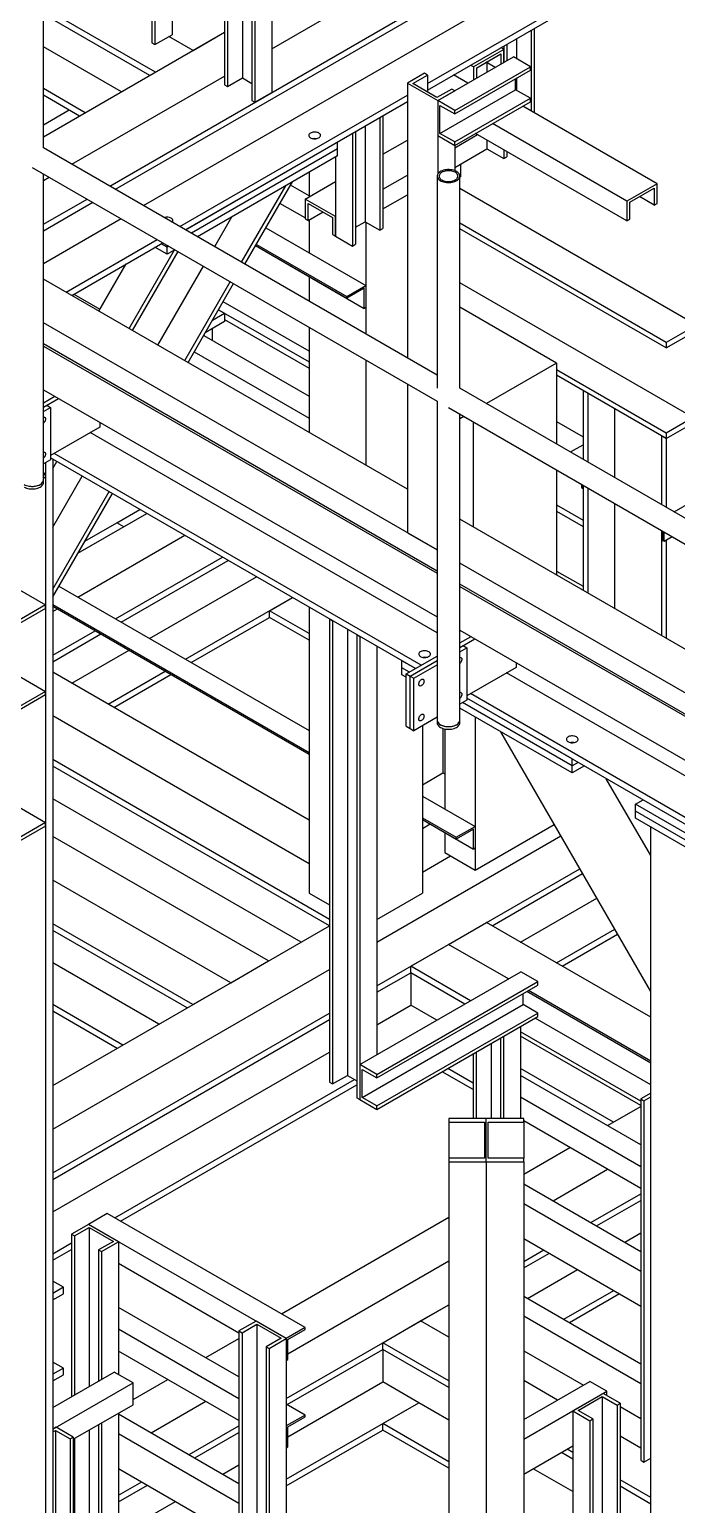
# Model space of a CAD drawing. Header units: millimetres. Extents: x 0 to 16187, y -20471 to 6290.
# Drawn here: x 498.6 to 589.3, y 5363.7 to 5570.4 of the extents above; entities that cross this region are included whole.
import ezdxf

# ---------------------------------------------------------------- set-up
doc = ezdxf.new("R2010")
doc.units = ezdxf.units.MM

msp = doc.modelspace()

# ---------------------------------------------------------------- linework, layer by layer
at = {"color": 7, "linetype": 'Continuous', "lineweight": 25}
for p, q in [((509.87221, 5548.46816), (697.58586, 5656.83294)), ((515.78871, 5642.33328), (515.78871, 5568.53841)), ((516.21297, 5642.08836), (516.21297, 5568.29348)), ((518.59946, 5635.81143), (518.59946, 5569.67117)), ((525.97104, 5631.5559), (525.97104, 5562.66027)), ((526.39531, 5631.31098), (526.39531, 5562.41535)), ((528.4636, 5630.11698), (528.4636, 5563.60934)), ((529.78942, 5629.3516), (529.78942, 5560.45597)), ((530.21369, 5629.10667), (530.21369, 5560.21104)), ((532.60017, 5627.72899), (532.60017, 5561.58873)), ((510.66783, 5548.00885), (637.44643, 5621.19658)), ((514.62026, 5545.72717), (637.44643, 5616.63321)), ((554.39674, 5562.84212), (642.51108, 5613.70945)), ((554.39674, 5561.92351), (637.44643, 5609.86708)), ((532.60017, 5567.71179), (560.70767, 5583.9379)), ((500.59156, 5553.82576), (500.59156, 5583.53233)), ((516.266, 5564.40534), (500.59156, 5573.454)), ((515.47038, 5563.94604), (500.59156, 5572.53539)), ((500.59156, 5555.35668), (525.97104, 5570.00794)), ((516.21297, 5568.29348), (518.59946, 5569.67117)), ((521.56931, 5567.46687), (518.17519, 5569.42625)), ((521.56931, 5567.46687), (525.97104, 5570.00794)), ((568.92778, 5570.3121), (568.92778, 5558.98305)), ((569.35205, 5570.55703), (569.35205, 5558.73812)), ((511.51796, 5561.66435), (500.59156, 5567.97202)), ((515.78871, 5568.53841), (516.21297, 5568.29348)), ((516.266, 5564.40534), (521.56931, 5567.46687)), ((565.10941, 5567.61761), (560.86676, 5565.16838)), ((565.10941, 5567.61761), (564.68484, 5567.8627)), ((565.10941, 5568.1078), (565.10941, 5565.79327)), ((565.10941, 5565.79327), (565.10941, 5567.61761)), ((565.53367, 5568.35272), (565.53367, 5566.03819)), ((566.85949, 5569.11811), (566.85949, 5566.31373)), ((555.82863, 5560.43559), (566.43523, 5566.55865)), ((558.21511, 5559.0579), (568.82172, 5565.18096)), ((560.86676, 5565.16838), (560.4422, 5565.41348)), ((560.86676, 5565.16838), (560.86676, 5563.34405)), ((561.29103, 5565.04586), (564.68514, 5567.00524)), ((563.87836, 5565.0826), (562.61652, 5565.81105)), ((562.72292, 5565.74963), (562.72292, 5564.41558)), ((564.68514, 5567.00524), (564.68514, 5565.54835)), ((568.82172, 5565.18096), (566.43523, 5566.55865)), ((568.82172, 5564.69104), (568.82172, 5565.18096)), ((504.56891, 5551.52969), (525.97104, 5563.88488)), ((526.39531, 5562.41535), (528.4636, 5563.60934)), ((528.4636, 5563.60934), (529.78942, 5562.84396)), ((553.97247, 5564.2625), (551.58599, 5562.88482)), ((552.32845, 5562.82359), (554.39674, 5564.01758)), ((554.39674, 5564.01758), (553.97247, 5564.2625)), ((554.39674, 5564.01758), (554.39674, 5561.62959)), ((560.05999, 5562.8783), (558.05533, 5564.03557)), ((558.21511, 5558.56798), (568.82172, 5564.69104)), ((561.29103, 5563.58897), (561.29103, 5565.04586)), ((566.75343, 5561.96564), (566.75343, 5563.49704)), ((566.85949, 5563.55827), (566.85949, 5561.90441)), ((506.4533, 5558.74059), (500.59156, 5562.1245)), ((505.65768, 5558.28128), (500.59156, 5561.20589)), ((519.68491, 5542.80341), (551.58599, 5561.21951)), ((525.97104, 5562.66027), (526.39531, 5562.41535)), ((530.21369, 5560.21104), (532.60017, 5561.58873)), ((551.58599, 5562.88482), (555.82863, 5560.43559)), ((551.58599, 5562.88482), (551.58599, 5524.38731)), ((555.72256, 5560.86421), (552.32845, 5562.82359)), ((557.79085, 5562.0582), (555.72256, 5560.86421)), ((555.82863, 5560.43559), (558.21511, 5561.81328)), ((556.14683, 5555.84258), (566.75343, 5561.96564)), ((558.21511, 5561.81328), (557.79085, 5562.0582)), ((568.82172, 5560.77164), (566.75343, 5561.96564)), ((500.59156, 5557.06676), (504.17655, 5559.13632)), ((520.48053, 5542.3441), (551.58599, 5560.3009)), ((529.78942, 5560.45597), (530.21369, 5560.21104)), ((558.21511, 5559.0579), (555.82863, 5560.43559)), ((555.82863, 5560.43559), (555.82863, 5555.53635)), ((555.82863, 5560.43559), (555.82863, 5550.11611)), ((556.14683, 5559.76198), (558.21511, 5558.56798)), ((556.14683, 5555.84258), (556.14683, 5559.76198)), ((558.21511, 5554.64858), (568.82172, 5560.77164)), ((558.21511, 5554.15866), (568.82172, 5560.28172)), ((558.21511, 5558.56798), (558.21511, 5559.0579)), ((586.58777, 5548.78815), (567.74994, 5559.663)), ((568.82172, 5560.28172), (568.82172, 5560.77164)), ((545.64629, 5556.87198), (545.64629, 5543.45965)), ((547.71458, 5558.06598), (547.71458, 5542.26565)), ((548.13884, 5558.3109), (548.13884, 5542.51057)), ((582.34513, 5546.33893), (563.5073, 5557.21377)), ((543.8962, 5555.86168), (543.8962, 5540.06135)), ((544.32047, 5556.1066), (544.32047, 5540.30627)), ((548.13884, 5552.92022), (551.58599, 5554.91022)), ((555.82863, 5555.53635), (558.21511, 5554.15866)), ((558.21511, 5554.64858), (556.14683, 5555.84258)), ((558.21511, 5553.83868), (561.39757, 5555.67587)), ((582.34513, 5543.5831), (561.12043, 5555.83586)), ((562.72292, 5554.91076), (562.72292, 5553.68516)), ((555.76287, 5521.97604), (500.59156, 5553.82576)), ((541.77488, 5554.63707), (520.48053, 5542.3441)), ((541.77488, 5553.65722), (521.3292, 5541.85418)), ((541.77488, 5553.65722), (541.77488, 5554.63707)), ((541.77488, 5552.67737), (541.77488, 5553.65722)), ((558.21511, 5554.15866), (558.21511, 5554.64858)), ((558.21511, 5554.15866), (558.21511, 5550.61871)), ((558.21511, 5551.08286), (562.72292, 5553.68516)), ((562.72292, 5553.68516), (565.10941, 5552.30747)), ((565.10941, 5553.53308), (565.10941, 5552.30747)), ((565.53367, 5553.28815), (565.53367, 5552.55239)), ((499.00919, 5551.08472), (555.76287, 5518.32151)), ((541.77488, 5552.67737), (522.17787, 5541.36425)), ((541.50972, 5552.52429), (541.50972, 5541.43903)), ((559.01061, 5551.54209), (559.01061, 5549.75016)), ((565.10941, 5552.30747), (565.53367, 5552.55239)), ((500.59156, 5507.28784), (500.59156, 5550.17123)), ((500.59156, 5549.23362), (501.40365, 5549.70242)), ((528.82155, 5537.52893), (535.46416, 5549.03427)), ((537.26708, 5546.64408), (541.50972, 5549.09331)), ((537.79741, 5550.38122), (537.79741, 5546.95024)), ((548.13884, 5548.02177), (551.58599, 5550.01177)), ((555.76287, 5549.8555), (555.76287, 5520.14893)), ((558.92787, 5520.14893), (558.92787, 5549.8555)), ((559.01061, 5549.75016), (558.92787, 5549.70239)), ((586.58777, 5548.78815), (582.34513, 5546.33893)), ((586.58777, 5546.03233), (586.58777, 5548.78815)), ((500.59156, 5543.11056), (506.70695, 5546.64089)), ((528.35277, 5537.79956), (534.52666, 5548.49306)), ((537.79741, 5547.07736), (535.20004, 5548.57679)), ((537.26708, 5546.64408), (537.26708, 5543.88826)), ((541.50972, 5544.19486), (537.26708, 5546.64408)), ((548.13884, 5545.26595), (551.58599, 5547.25594)), ((592.10321, 5528.98578), (558.92787, 5548.1375)), ((582.7694, 5546.21641), (586.16351, 5548.17579)), ((586.16351, 5545.7874), (584.09489, 5546.98159)), ((586.16351, 5548.17579), (586.16351, 5545.7874)), ((500.59156, 5542.19195), (507.50257, 5546.18159)), ((537.26708, 5543.98748), (533.72947, 5546.0297)), ((537.69134, 5546.03172), (541.08545, 5544.07234)), ((537.69134, 5543.64334), (537.69134, 5546.03172)), ((537.69134, 5543.64334), (539.75996, 5544.83753)), ((582.34513, 5546.33893), (582.34513, 5543.5831)), ((582.7694, 5543.82802), (582.7694, 5546.21641)), ((586.16351, 5545.7874), (586.58777, 5546.03233)), ((500.59156, 5537.62858), (511.455, 5543.8999)), ((524.58742, 5539.97325), (526.99659, 5544.14604)), ((531.74347, 5542.58984), (545.75236, 5534.50268)), ((537.26708, 5543.88826), (537.69134, 5543.64334)), ((537.79741, 5543.68133), (537.77728, 5543.69295)), ((537.79741, 5543.70457), (537.79741, 5539.09497)), ((541.08545, 5544.07234), (541.08545, 5541.68396)), ((541.50972, 5541.43903), (541.50972, 5544.19486)), ((544.32047, 5542.69426), (545.64629, 5543.45965)), ((545.64629, 5543.45965), (547.71458, 5542.26565)), ((545.75236, 5543.39841), (545.75236, 5527.75499)), ((547.71458, 5542.26565), (548.13884, 5542.51057)), ((587.86057, 5526.53656), (558.92787, 5543.23905)), ((587.86057, 5525.77105), (558.92787, 5542.47354)), ((582.34513, 5543.5831), (582.7694, 5543.82802)), ((503.75181, 5533.60542), (516.51965, 5540.97614)), ((504.54743, 5533.14612), (517.31528, 5540.51684)), ((517.91003, 5539.88033), (517.06136, 5540.37026)), ((541.08545, 5541.68396), (541.50972, 5541.43903)), ((541.50972, 5541.43903), (543.8962, 5540.06135)), ((512.60498, 5528.4946), (518.96416, 5539.50902)), ((513.07377, 5528.22397), (519.45717, 5539.28035)), ((517.91003, 5538.90048), (516.2127, 5539.88033)), ((517.91003, 5539.88033), (517.91003, 5540.1735)), ((518.16394, 5540.02691), (517.91003, 5539.88033)), ((517.91003, 5538.90048), (517.91003, 5539.88033)), ((519.01261, 5539.53699), (517.91003, 5538.90048)), ((530.31148, 5540.10956), (545.54022, 5531.31819)), ((530.31168, 5540.1099), (543.10071, 5532.72695)), ((530.41775, 5540.29363), (543.10071, 5532.97191)), ((543.8962, 5540.06135), (544.32047, 5540.30627)), ((508.36234, 5530.94382), (512.17663, 5537.55036)), ((516.62152, 5526.1759), (523.00492, 5537.23227)), ((551.58599, 5505.99134), (500.59156, 5535.42979)), ((520.38686, 5524.00221), (526.77027, 5535.05859)), ((520.85565, 5523.73158), (527.23905, 5534.78796)), ((537.79741, 5535.78802), (537.79741, 5532.34728)), ((543.10071, 5532.97191), (545.75236, 5534.50268)), ((545.54022, 5534.13526), (543.10071, 5532.72695)), ((545.54022, 5531.31819), (545.54022, 5534.13526)), ((545.75236, 5534.50268), (545.75236, 5531.44065)), ((591.62591, 5516.00283), (558.92787, 5534.879)), ((504.83255, 5533.31072), (508.50489, 5531.19072)), ((537.79741, 5525.31135), (525.77482, 5532.25184)), ((543.10071, 5532.72695), (543.10071, 5532.97191)), ((524.27146, 5529.64794), (525.97104, 5530.62909)), ((525.12118, 5531.1197), (525.97104, 5530.62909)), ((525.12448, 5531.12541), (537.79741, 5523.80948)), ((525.97104, 5530.62909), (525.97104, 5529.46551)), ((545.75236, 5531.44065), (545.54022, 5531.31819)), ((572.48099, 5523.65892), (558.92787, 5531.48297)), ((555.76287, 5497.45701), (500.59156, 5529.30673)), ((525.97104, 5529.46551), (523.26383, 5527.90267)), ((524.22096, 5528.45521), (524.22096, 5526.84491)), ((525.97104, 5529.7487), (537.79741, 5522.92149)), ((537.79741, 5528.69276), (537.79741, 5513.95132)), ((592.10321, 5528.98578), (587.86057, 5526.53656)), ((587.86057, 5525.77105), (591.62591, 5527.94474)), ((555.76287, 5494.49485), (500.59156, 5526.34457)), ((500.59156, 5526.03841), (555.76287, 5494.18869)), ((523.04506, 5527.52374), (537.79741, 5519.00739)), ((587.86057, 5526.53656), (587.86057, 5525.77105)), ((521.71934, 5525.22753), (537.79741, 5515.94586)), ((545.75236, 5524.10046), (545.75236, 5509.35902)), ((572.48099, 5523.65892), (562.66436, 5517.9919)), ((572.48099, 5523.65892), (572.48099, 5512.32488)), ((587.86057, 5513.82914), (572.48099, 5522.70758)), ((587.86057, 5513.06364), (572.48099, 5521.94207)), ((500.59156, 5519.91436), (555.76287, 5488.06464)), ((551.58599, 5520.73278), (551.58599, 5499.86828)), ((597.084, 5498.12186), (558.92787, 5520.14893)), ((576.1933, 5519.799), (576.85622, 5519.41631)), ((576.1933, 5519.799), (576.1933, 5510.1818)), ((500.59156, 5518.0996), (502.16336, 5519.00698)), ((500.59156, 5517.48729), (502.69369, 5518.70082)), ((500.59156, 5517.48729), (501.04368, 5517.74829)), ((501.04368, 5517.74829), (501.57401, 5517.44214)), ((555.76287, 5518.32151), (555.76287, 5473.611)), ((576.85622, 5519.41631), (576.85622, 5509.79911)), ((500.59156, 5516.87498), (501.57401, 5517.44214)), ((501.57401, 5517.44214), (501.57401, 5510.09327)), ((557.3455, 5517.40788), (595.50163, 5495.38082)), ((558.92787, 5473.611), (558.92787, 5516.4944)), ((559.49932, 5516.16451), (558.92787, 5515.83452)), ((580.62156, 5517.24262), (580.62156, 5507.62543)), ((591.62591, 5516.00283), (587.86057, 5513.82914)), ((587.86057, 5513.06364), (592.10321, 5515.51286)), ((508.4683, 5514.68556), (501.57401, 5510.70558)), ((555.76287, 5485.85197), (507.14226, 5513.92006)), ((508.4683, 5515.36721), (508.4683, 5514.68556)), ((560.81373, 5515.40571), (560.81373, 5500.66428)), ((572.48099, 5515.44538), (576.1933, 5513.30231)), ((587.19765, 5513.44633), (587.86057, 5513.06364)), ((587.19765, 5513.44633), (587.19765, 5503.82913)), ((587.86057, 5513.82914), (587.86057, 5513.06364)), ((574.44126, 5511.19324), (576.1933, 5512.20468)), ((587.86057, 5513.06364), (587.86057, 5503.44644)), ((501.57401, 5510.09327), (500.59156, 5509.52612)), ((500.88643, 5509.69634), (500.88643, 5316.32376)), ((552.72296, 5480.84074), (501.57401, 5510.36841)), ((501.89406, 5510.18365), (501.89406, 5316.90545)), ((501.89406, 5509.94273), (501.99838, 5510.12342)), ((501.89406, 5508.86014), (502.46717, 5509.8528)), ((553.51859, 5481.30005), (502.0776, 5510.9963)), ((588.9708, 5502.80551), (602.33858, 5510.52257)), ((500.59156, 5508.29942), (500.88643, 5508.1292)), ((500.88643, 5508.1292), (500.59156, 5507.95897)), ((500.88643, 5507.63927), (500.59156, 5507.46905)), ((500.59156, 5506.92039), (500.59156, 5507.28784)), ((500.88643, 5507.63927), (500.88643, 5508.1292)), ((501.89406, 5500.66719), (506.01492, 5507.80472)), ((572.48099, 5508.67035), (572.48099, 5493.92891)), ((501.89406, 5491.97173), (509.78026, 5505.63104)), ((501.89406, 5490.88914), (510.24905, 5505.36041)), ((575.98117, 5506.64974), (575.98117, 5506.20358)), ((575.98117, 5506.20358), (576.1933, 5506.08112)), ((576.1933, 5506.08112), (576.1933, 5506.52728)), ((576.1933, 5506.52728), (576.1933, 5491.78584)), ((576.85622, 5506.14458), (576.85622, 5491.40315)), ((510.88315, 5501.28396), (514.0968, 5503.13916)), ((572.48099, 5503.78707), (576.1933, 5501.644)), ((580.62156, 5503.9709), (580.62156, 5489.22946)), ((505.42257, 5497.00071), (515.07631, 5502.57369)), ((506.40193, 5498.697), (510.88315, 5501.28396)), ((511.86267, 5500.7185), (510.88315, 5501.28396)), ((606.66077, 5474.19735), (558.92787, 5501.75296)), ((572.48099, 5502.89908), (576.1933, 5500.75601)), ((505.3951, 5490.86179), (520.37961, 5499.51216)), ((551.58599, 5499.86828), (555.76287, 5497.45701)), ((587.19765, 5500.1746), (587.19765, 5485.43316)), ((587.33024, 5500.09806), (587.33024, 5498.79641)), ((587.54237, 5498.67394), (587.54237, 5499.9756)), ((587.54237, 5498.67394), (588.66976, 5499.32477)), ((587.33024, 5498.79641), (587.54237, 5498.67394)), ((587.86057, 5498.85764), (587.86057, 5485.05047)), ((510.6984, 5487.80026), (525.68291, 5496.45063)), ((511.49402, 5487.34095), (526.47854, 5495.99133)), ((601.35747, 5471.13582), (558.92787, 5495.6299)), ((493.22316, 5494.18094), (500.88643, 5489.75703)), ((515.44645, 5485.05927), (530.43096, 5493.70964)), ((572.48099, 5494.50551), (576.1933, 5492.36243)), ((502.7574, 5492.3845), (537.79741, 5472.15633)), ((520.5111, 5482.13551), (535.49561, 5490.78588)), ((532.28197, 5488.93068), (535.49561, 5490.78588)), ((596.55798, 5470.94433), (558.92787, 5492.66773)), ((558.92787, 5492.36158), (596.29281, 5470.79126)), ((500.88643, 5489.75703), (486.99178, 5481.73582)), ((500.88643, 5489.2671), (486.99178, 5481.24589)), ((500.88643, 5489.2671), (500.88643, 5489.75703)), ((501.89406, 5489.82136), (537.79741, 5469.0948)), ((501.89406, 5489.5764), (537.79741, 5468.84984)), ((501.89406, 5489.57594), (537.79741, 5468.84938)), ((501.89406, 5488.84068), (502.53089, 5489.20831)), ((537.79741, 5485.74669), (532.28197, 5488.93068)), ((532.28197, 5488.01208), (532.28197, 5488.93068)), ((537.79741, 5489.45708), (537.79741, 5449.37755)), ((521.30673, 5481.6762), (532.28197, 5488.01208)), ((537.79741, 5484.82808), (532.28197, 5488.01208)), ((540.6877, 5487.78855), (541.11197, 5487.54363)), ((540.6877, 5487.78855), (540.6877, 5422.87356)), ((541.11197, 5487.54363), (541.11197, 5422.62863)), ((501.89406, 5482.71762), (507.83419, 5486.14678)), ((501.89406, 5481.79901), (508.62981, 5485.68748)), ((543.18026, 5486.34963), (543.18026, 5423.82263)), ((544.50608, 5485.58425), (544.93035, 5485.33933)), ((544.50608, 5485.58425), (544.50608, 5420.66925)), ((544.93035, 5485.33933), (544.93035, 5420.42433)), ((558.92787, 5486.23752), (596.29281, 5464.6672)), ((558.92787, 5484.42276), (560.49967, 5485.33014)), ((558.92787, 5483.81046), (561.03, 5485.02399)), ((504.57382, 5478.78263), (512.58224, 5483.40579)), ((547.31683, 5483.96164), (547.31683, 5426.70127)), ((551.42503, 5480.09147), (555.76287, 5482.59565)), ((558.92787, 5483.81046), (559.37998, 5484.07145)), ((558.92787, 5483.19815), (559.91031, 5483.7653)), ((559.37998, 5484.07145), (559.91031, 5483.7653)), ((559.91031, 5483.7653), (559.91031, 5476.41643)), ((493.22316, 5482.05531), (500.88643, 5477.6314)), ((509.63847, 5475.85887), (517.64689, 5480.48203)), ((550.81701, 5480.96118), (550.81701, 5481.94103)), ((552.72296, 5480.84074), (550.81701, 5481.94103)), ((550.81701, 5479.98133), (550.81701, 5480.96118)), ((551.8743, 5480.35082), (550.81701, 5480.96118)), ((551.95536, 5479.78531), (555.76287, 5481.98334)), ((552.48569, 5479.47916), (555.76287, 5481.37103)), ((566.80461, 5481.00873), (559.91031, 5477.02874)), ((566.80461, 5481.69038), (566.80461, 5481.00873)), ((537.79741, 5459.60306), (501.89406, 5480.32963)), ((510.4341, 5475.39957), (518.44251, 5480.02273)), ((551.42503, 5479.63032), (550.81701, 5479.98133)), ((551.42503, 5480.09147), (551.95536, 5479.78531)), ((551.42503, 5472.7426), (551.42503, 5480.09147)), ((551.95536, 5472.43644), (551.95536, 5479.78531)), ((551.95536, 5479.78531), (552.48569, 5479.47916)), ((552.48569, 5472.13029), (552.48569, 5479.47916)), ((596.05417, 5462.5923), (565.47857, 5480.24322)), ((500.88643, 5477.6314), (486.99178, 5469.61019)), ((500.88643, 5477.14147), (486.99178, 5469.12026)), ((500.88643, 5477.14147), (500.88643, 5477.6314)), ((559.91031, 5476.41643), (558.92787, 5475.84928)), ((574.68186, 5468.16414), (559.91031, 5476.69157)), ((596.05417, 5455.82617), (559.91031, 5476.69157)), ((596.05417, 5456.74478), (560.41391, 5477.31946)), ((537.79741, 5453.48), (501.89406, 5474.20656)), ((574.68186, 5466.20444), (558.92787, 5475.29903)), ((574.68186, 5467.18429), (559.29995, 5476.06408)), ((551.42503, 5472.7426), (551.95536, 5472.43644)), ((551.95536, 5472.43644), (552.48569, 5472.13029)), ((555.76287, 5474.02217), (552.48569, 5472.13029)), ((553.70731, 5472.83551), (553.70731, 5449.37755)), ((555.76287, 5473.611), (555.76287, 5473.24356)), ((556.57109, 5472.44682), (556.57109, 5466.21597)), ((556.83626, 5472.37857), (556.83626, 5461.16544)), ((558.92787, 5473.24356), (558.92787, 5473.611)), ((561.0789, 5474.05727), (561.0789, 5452.59216)), ((585.68621, 5435.56893), (564.6578, 5471.99121)), ((540.6877, 5445.68841), (501.89406, 5468.0835)), ((574.68186, 5467.18429), (574.68186, 5468.16414)), ((540.66106, 5444.78518), (501.89406, 5467.1649)), ((553.70731, 5464.56274), (556.57109, 5466.21597)), ((556.57109, 5466.21597), (556.83626, 5466.06289)), ((575.53053, 5467.67422), (574.68186, 5467.18429)), ((576.3792, 5467.18429), (574.68186, 5466.20444)), ((574.68186, 5466.20444), (574.68186, 5467.18429)), ((585.68621, 5454.62253), (579.46075, 5465.40535)), ((493.22316, 5463.68314), (500.88643, 5459.25923)), ((536.70863, 5442.5035), (501.89406, 5462.60152)), ((553.70731, 5462.97174), (561.0789, 5458.71622)), ((583.56489, 5461.81147), (584.62555, 5462.42377)), ((583.56489, 5460.83162), (583.56489, 5461.81147)), ((601.59611, 5451.40226), (583.56489, 5461.81147)), ((553.70731, 5459.91021), (558.42725, 5457.18545)), ((601.59611, 5450.42241), (583.56489, 5460.83162)), ((583.56489, 5459.85177), (583.56489, 5460.83162)), ((601.59611, 5449.44256), (583.56489, 5459.85177)), ((500.88643, 5459.25923), (486.99178, 5451.23802)), ((500.88643, 5458.7693), (486.99178, 5450.74809)), ((500.88643, 5458.7693), (500.88643, 5459.25923)), ((553.70731, 5459.66525), (558.42725, 5456.94049)), ((553.70731, 5459.66479), (560.86676, 5455.53173)), ((553.70731, 5458.43968), (554.7684, 5459.05224)), ((556.83626, 5457.85849), (556.83626, 5455.04138)), ((558.42725, 5457.18545), (561.0789, 5458.71622)), ((560.86676, 5458.34879), (558.42725, 5456.94049)), ((560.86676, 5455.53173), (560.86676, 5458.34879)), ((561.0789, 5452.59216), (572.16341, 5458.99111)), ((561.0789, 5458.71622), (561.0789, 5455.65419)), ((585.68621, 5250.16409), (585.68621, 5458.62716)), ((532.12287, 5439.85619), (501.89406, 5457.30692)), ((547.31683, 5442.50442), (573.09141, 5457.38377)), ((558.42725, 5456.94049), (558.42725, 5457.18545)), ((561.0789, 5455.65419), (560.86676, 5455.53173)), ((553.70731, 5452.31662), (557.63175, 5454.58215)), ((556.83626, 5455.04138), (561.0789, 5452.59216)), ((547.31683, 5436.38136), (575.74285, 5452.79135)), ((563.46551, 5444.78518), (576.14063, 5452.10237)), ((526.81957, 5436.79466), (501.89406, 5451.18386)), ((537.79741, 5449.37755), (540.6877, 5447.70902)), ((547.31683, 5445.68841), (553.70731, 5449.37755)), ((567.41794, 5442.5035), (578.11668, 5448.67975)), ((557.36659, 5442.18296), (562.66989, 5445.24449)), ((585.68621, 5431.95744), (562.66989, 5445.24449)), ((521.51627, 5433.73313), (501.89406, 5445.06079)), ((501.89406, 5422.40547), (540.6877, 5444.80056)), ((520.72065, 5433.27383), (501.89406, 5444.14219)), ((572.48259, 5439.57973), (580.6488, 5444.29399)), ((573.27821, 5439.12043), (581.04658, 5443.60501)), ((552.06328, 5439.12143), (557.36659, 5442.18296)), ((565.7507, 5437.34291), (557.36659, 5442.18296)), ((516.76822, 5430.99214), (501.89406, 5439.57881)), ((526.81957, 5436.79466), (532.12287, 5439.85619)), ((560.4474, 5434.28138), (552.06328, 5439.12143)), ((552.06328, 5438.20282), (552.06328, 5439.12143)), ((501.89406, 5416.28241), (540.6877, 5438.6775)), ((544.93035, 5425.32358), (567.46937, 5438.33508)), ((547.31683, 5435.46275), (552.06328, 5438.20282)), ((547.31683, 5423.94589), (569.85586, 5436.95739)), ((559.65177, 5433.82208), (552.06328, 5438.20282)), ((552.06328, 5438.20282), (552.06328, 5433.63945)), ((569.85586, 5436.95739), (567.46937, 5438.33508)), ((569.85586, 5436.46747), (569.85586, 5436.95739)), ((521.51627, 5433.73313), (526.81957, 5436.79466)), ((547.31683, 5423.45596), (569.85586, 5436.46747)), ((567.78757, 5433.74207), (567.78757, 5435.27347)), ((585.68621, 5425.53646), (568.30348, 5435.5713)), ((585.68621, 5425.83438), (568.56152, 5435.72026)), ((511.70357, 5428.06838), (501.89406, 5433.73129)), ((545.24854, 5420.73056), (567.78757, 5433.74207)), ((547.31683, 5430.89938), (552.06328, 5433.63945)), ((555.69935, 5431.54039), (552.06328, 5433.63945)), ((569.85586, 5432.54807), (567.78757, 5433.74207)), ((510.90795, 5427.60908), (501.89406, 5432.81268)), ((501.89406, 5410.15935), (540.6877, 5432.55444)), ((501.89406, 5409.24074), (540.6877, 5431.63583)), ((547.31683, 5419.53657), (569.85586, 5432.54807)), ((547.31683, 5419.04664), (569.85586, 5432.05815)), ((585.68621, 5422.47493), (569.47083, 5431.83587)), ((569.85586, 5432.05815), (569.85586, 5432.54807)), ((564.63211, 5429.04254), (564.63211, 5417.76811)), ((565.05637, 5429.28746), (565.05637, 5417.76811)), ((567.44286, 5430.66515), (567.44286, 5417.76811)), ((584.30735, 5420.2089), (567.44286, 5429.94457)), ((584.30735, 5419.58871), (567.44286, 5429.32438)), ((501.89406, 5404.67737), (540.6877, 5427.07246)), ((560.81373, 5426.83824), (560.81373, 5417.76811)), ((561.238, 5427.08316), (561.238, 5417.76811)), ((563.30628, 5428.27716), (563.30628, 5417.76811)), ((547.31683, 5423.94589), (544.93035, 5425.32358)), ((544.93035, 5425.32358), (544.93035, 5420.42433)), ((545.24854, 5424.64996), (547.31683, 5423.45596)), ((545.24854, 5420.73056), (545.24854, 5424.64996)), ((560.81373, 5422.7404), (557.26451, 5424.78932)), ((580.46087, 5417.24587), (567.44286, 5424.76101)), ((510.6002, 5403.85579), (544.18389, 5423.24324)), ((511.39582, 5403.39649), (544.50608, 5422.51063)), ((540.6877, 5422.87356), (541.11197, 5422.62863)), ((541.11197, 5422.62863), (543.18026, 5423.82263)), ((543.18026, 5423.82263), (544.50608, 5423.05725)), ((547.31683, 5423.45596), (547.31683, 5423.94589)), ((560.81373, 5421.82179), (556.46889, 5424.33001)), ((584.30735, 5414.08435), (567.44286, 5423.82001)), ((544.50608, 5420.66925), (544.93035, 5420.42433)), ((544.93035, 5420.42433), (547.31683, 5419.04664)), ((547.31683, 5419.53657), (545.24854, 5420.73056)), ((584.30735, 5411.02282), (567.44286, 5420.75848)), ((585.68621, 5421.31155), (584.30735, 5420.51555)), ((584.30735, 5420.51555), (584.73162, 5420.27063)), ((584.30735, 5420.51555), (584.30735, 5369.86961)), ((584.73162, 5420.27063), (585.68621, 5420.8217)), ((547.31683, 5419.04664), (547.31683, 5419.53657)), ((579.64585, 5416.77537), (584.30735, 5419.4664)), ((584.73162, 5420.27063), (584.73162, 5369.62469)), ((557.3934, 5417.76811), (557.3934, 5417.24855)), ((562.6434, 5417.76811), (557.3934, 5417.76811)), ((557.3934, 5417.24855), (562.3809, 5417.24855)), ((557.3934, 5417.24855), (557.3934, 5412.22615)), ((562.3809, 5417.24855), (562.3809, 5412.22615)), ((562.6434, 5411.70659), (562.6434, 5417.76811)), ((567.8934, 5417.76811), (562.6434, 5417.76811)), ((562.9059, 5417.24855), (567.8934, 5417.24855)), ((562.9059, 5412.22615), (562.9059, 5417.24855)), ((567.8934, 5417.24855), (567.8934, 5417.76811)), ((584.30735, 5407.96079), (567.8934, 5417.43636)), ((567.8934, 5417.24855), (567.8934, 5412.22615)), ((557.3934, 5412.22615), (557.3934, 5411.70659)), ((562.3809, 5412.22615), (557.3934, 5412.22615)), ((567.8934, 5412.22615), (562.9059, 5412.22615)), ((567.8934, 5409.99082), (574.34212, 5413.71359)), ((567.8934, 5411.70659), (567.8934, 5412.22615)), ((557.3934, 5411.70659), (562.6434, 5411.70659)), ((557.3934, 5411.70659), (557.3934, 5313.10929)), ((562.6434, 5411.70659), (562.6434, 5313.10929)), ((562.6434, 5411.70659), (567.8934, 5411.70659)), ((567.8934, 5411.70659), (567.8934, 5313.10929)), ((572.00704, 5406.24252), (579.64542, 5410.65206)), ((567.8934, 5408.61728), (584.30735, 5399.1417)), ((577.31034, 5403.18099), (584.30735, 5407.22028)), ((578.10597, 5402.72169), (584.30735, 5406.30167)), ((509.53081, 5404.47313), (506.87916, 5402.94237)), ((537.26708, 5388.46133), (509.53081, 5404.47313)), ((533.93312, 5390.38598), (557.3934, 5403.9293)), ((567.8934, 5405.8619), (584.30735, 5396.38632)), ((506.87916, 5402.94237), (504.49268, 5401.56468)), ((504.91694, 5401.31976), (506.98523, 5402.51375)), ((534.61543, 5386.93056), (506.87916, 5402.94237)), ((511.1218, 5400.49314), (506.87916, 5402.94237)), ((506.98523, 5402.51375), (510.37934, 5400.55437)), ((506.98523, 5402.51375), (506.98523, 5380.22383)), ((501.89406, 5398.82984), (504.49268, 5400.32999)), ((504.49268, 5401.56468), (504.91694, 5401.31976)), ((504.49268, 5401.56468), (504.49268, 5378.78491)), ((504.91694, 5401.31976), (504.91694, 5379.02983)), ((510.37934, 5400.55437), (508.31105, 5399.36038)), ((508.73532, 5399.11545), (511.1218, 5400.49314)), ((511.1218, 5400.49314), (511.1218, 5381.87706)), ((567.8934, 5400.96265), (584.30735, 5391.48708)), ((582.05839, 5400.44), (584.30735, 5401.7383)), ((501.89406, 5397.91124), (504.49268, 5399.41139)), ((508.31105, 5399.36038), (508.73532, 5399.11545)), ((508.31105, 5399.36038), (508.31105, 5380.98921)), ((508.73532, 5399.11545), (508.73532, 5381.23414)), ((534.82756, 5384.77926), (557.3934, 5397.80624)), ((567.8934, 5397.7447), (570.68053, 5399.35368)), ((567.8934, 5396.82609), (571.47615, 5398.89437)), ((527.9863, 5387.69545), (511.1218, 5397.43111)), ((568.42669, 5392.57059), (575.42857, 5396.61269)), ((503.37898, 5394.11693), (501.89406, 5394.97416)), ((503.37898, 5394.11693), (501.89406, 5393.2597)), ((503.37898, 5393.19832), (503.37898, 5394.11693)), ((573.49134, 5389.64683), (580.49323, 5393.68893)), ((501.89406, 5392.34109), (503.37898, 5393.19832)), ((534.61543, 5378.53374), (557.3934, 5391.68318)), ((553.44214, 5389.40217), (557.3934, 5391.68318)), ((567.8934, 5392.87845), (584.30735, 5383.40288)), ((574.28697, 5389.18752), (581.28885, 5393.22962)), ((527.9863, 5381.57089), (511.1218, 5391.30656)), ((567.8934, 5390.12307), (584.30735, 5380.6475)), ((527.9863, 5378.50936), (511.1218, 5388.24503)), ((530.37278, 5389.37979), (527.9863, 5388.0021)), ((527.9863, 5388.0021), (528.41056, 5387.75718)), ((527.9863, 5388.0021), (527.9863, 5337.35615)), ((528.41056, 5387.75718), (530.47885, 5388.95117)), ((528.41056, 5387.75718), (528.41056, 5337.11123)), ((534.61543, 5386.93056), (530.37278, 5389.37979)), ((530.47885, 5388.95117), (533.87296, 5386.99179)), ((530.47885, 5388.95117), (530.47885, 5338.30523)), ((537.26708, 5388.46133), (534.61543, 5386.93056)), ((534.82756, 5386.80806), (537.26708, 5388.21637)), ((537.26708, 5388.21637), (537.26708, 5388.46133)), ((548.13884, 5386.34064), (553.44214, 5389.40217)), ((557.3934, 5387.12116), (553.44214, 5389.40217)), ((523.3248, 5384.26192), (527.9863, 5386.95295)), ((533.87296, 5386.99179), (531.80468, 5385.7978)), ((531.80468, 5385.7978), (532.22894, 5385.55287)), ((531.80468, 5385.7978), (531.80468, 5335.15185)), ((532.22894, 5385.55287), (534.61543, 5386.93056)), ((532.22894, 5385.55287), (532.22894, 5334.90693)), ((534.61543, 5386.93056), (534.61543, 5383.86853)), ((534.61543, 5386.93056), (534.61543, 5336.28462)), ((534.72703, 5377.67956), (548.13884, 5385.42203)), ((534.82756, 5383.991), (534.82756, 5386.80806)), ((548.13884, 5385.42203), (548.13884, 5386.34064)), ((557.3934, 5380.9981), (548.13884, 5386.34064)), ((557.3934, 5380.07949), (548.13884, 5385.42203)), ((548.13884, 5385.42203), (548.13884, 5380.85866)), ((503.37898, 5382.78742), (501.89406, 5383.64465)), ((527.9863, 5375.44734), (511.1218, 5385.183)), ((534.61543, 5383.86853), (534.82756, 5383.991)), ((567.8934, 5385.22383), (576.24136, 5380.40465)), ((503.37898, 5382.78742), (501.89406, 5381.9302)), ((501.89406, 5377.28476), (510.48541, 5382.24444)), ((501.89406, 5381.01159), (503.37898, 5381.86882)), ((503.37898, 5381.86882), (503.37898, 5382.78742)), ((513.13706, 5380.71368), (510.48541, 5382.24444)), ((513.13706, 5378.38066), (518.02107, 5381.20014)), ((501.89406, 5374.22323), (513.13706, 5380.71368)), ((513.13706, 5377.65165), (513.13706, 5380.71368)), ((534.82756, 5373.17422), (548.13884, 5380.85866)), ((553.20349, 5377.9349), (548.13884, 5380.85866)), ((572.63468, 5378.32256), (567.8934, 5381.05964)), ((567.8934, 5375.58547), (577.1479, 5380.92798)), ((567.8934, 5372.8301), (579.53438, 5379.55029)), ((579.00405, 5379.24414), (574.76141, 5376.79492)), ((579.53438, 5379.55029), (577.1479, 5380.92798)), ((581.39054, 5377.86645), (579.00405, 5379.24414)), ((579.53438, 5378.93799), (579.53438, 5379.55029)), ((504.75784, 5372.81443), (513.13706, 5377.65165)), ((515.68599, 5373.72907), (523.32437, 5378.13861)), ((534.61543, 5367.20423), (553.20349, 5377.9349)), ((537.26708, 5376.21322), (534.61543, 5377.74398)), ((548.13884, 5375.01114), (553.20349, 5377.9349)), ((557.3934, 5375.51612), (553.20349, 5377.9349)), ((575.50387, 5376.85615), (578.89799, 5378.81553)), ((578.89799, 5378.81553), (580.96627, 5377.62153)), ((578.89799, 5378.81553), (578.89799, 5340.35645)), ((580.96627, 5377.62153), (581.39054, 5377.86645)), ((580.96627, 5377.62153), (580.96627, 5339.16246)), ((581.39054, 5377.86645), (581.39054, 5339.40738)), ((581.39054, 5377.4321), (584.30735, 5375.74825)), ((508.73532, 5375.11058), (508.73532, 5348.46951)), ((511.1218, 5376.48827), (511.1218, 5349.8472)), ((511.1218, 5376.36391), (527.9863, 5366.62825)), ((537.26708, 5376.21322), (534.61543, 5374.68245)), ((534.82756, 5374.55995), (537.26708, 5375.96825)), ((537.26708, 5375.96825), (537.26708, 5376.21322)), ((548.13884, 5374.09253), (548.13884, 5375.01114)), ((557.3934, 5369.6686), (548.13884, 5375.01114)), ((574.76141, 5376.79492), (574.76141, 5338.33584)), ((574.76141, 5376.79492), (577.1479, 5375.41723)), ((577.57216, 5375.66215), (575.50387, 5376.85615)), ((577.1479, 5375.41723), (577.57216, 5375.66215)), ((577.1479, 5375.41723), (577.1479, 5336.95816)), ((577.57216, 5375.66215), (577.57216, 5337.20308)), ((502.37136, 5374.49877), (501.89406, 5374.22323)), ((501.89406, 5373.85585), (502.26529, 5374.07015)), ((502.26529, 5374.07015), (504.33358, 5372.87616)), ((502.26529, 5374.07015), (502.26529, 5335.61108)), ((504.75784, 5373.12108), (502.37136, 5374.49877)), ((504.33358, 5372.87616), (504.75784, 5373.12108)), ((504.33358, 5372.87616), (504.33358, 5334.41709)), ((504.75784, 5373.12108), (504.75784, 5334.66201)), ((504.91694, 5372.90628), (504.91694, 5350.67381)), ((506.98523, 5374.10027), (506.98523, 5351.86781)), ((508.31105, 5374.86565), (508.31105, 5348.71443)), ((511.1218, 5373.60854), (527.9863, 5363.87287)), ((520.98929, 5370.66754), (527.9863, 5374.70683)), ((521.78491, 5370.20823), (527.9863, 5373.78822)), ((534.61543, 5374.68245), (534.61543, 5371.62042)), ((534.61543, 5366.28563), (548.13884, 5374.09253)), ((534.82756, 5371.74288), (534.82756, 5374.55995)), ((557.3934, 5368.74999), (548.13884, 5374.09253)), ((584.30735, 5371.58406), (581.39054, 5373.26791)), ((534.61543, 5371.62042), (534.82756, 5371.74288)), ((567.8934, 5367.93085), (574.76141, 5371.89567)), ((574.76141, 5370.05315), (573.16557, 5370.97441)), ((574.76141, 5370.97176), (573.96119, 5371.43372)), ((525.73734, 5367.92655), (527.9863, 5369.22485)), ((584.30735, 5369.86961), (584.73162, 5369.62469)), ((584.73162, 5369.62469), (585.68621, 5370.17576)), ((511.1218, 5368.70929), (527.9863, 5358.97362)), ((511.1218, 5364.97116), (514.35947, 5366.84023)), ((574.76141, 5365.48978), (569.21314, 5368.69272)), ((585.68621, 5364.66501), (581.39054, 5367.14485)), ((511.1218, 5364.05255), (515.1551, 5366.38092)), ((585.68621, 5363.7464), (581.39054, 5366.22624)), ((512.10564, 5360.05713), (519.10752, 5364.09923))]:
    msp.add_line(p, q, dxfattribs=at)
at = {"color": 7, "linetype": 'Continuous', "lineweight": 25, "flags": 128}
for points in [[(539.17626, 5555.89244), (539.06273, 5555.94716), (538.93409, 5555.9893), (538.79448, 5556.0175), (538.6484, 5556.03086), (538.50053, 5556.02894), (538.35563, 5556.01182), (538.21836, 5555.98003), (538.09312, 5555.9346), (537.98395, 5555.877), (537.89435, 5555.80906), (537.82721, 5555.73299), (537.78467, 5555.65121), (537.76811, 5555.56636), (537.77806, 5555.48117), (537.8142, 5555.39838), (537.87536, 5555.32064), (537.95959, 5555.25045), (538.06418, 5555.19008), (538.18576, 5555.14145), (538.32042, 5555.10614), (538.46384, 5555.08528), (538.61141, 5555.07953), (538.75839, 5555.08909), (538.90004, 5555.11365), (539.03183, 5555.15241), (539.1495, 5555.20414), (539.24929, 5555.26716), (539.32798, 5555.33946), (539.38305, 5555.4187), (539.41271, 5555.50235), (539.41603, 5555.58771), (539.39289, 5555.67205), (539.34404, 5555.75264), (539.27105, 5555.8269), (539.17626, 5555.89244)], [(558.89419, 5550.04298), (558.83855, 5550.15808), (558.75736, 5550.26801), (558.65201, 5550.37087), (558.52431, 5550.46492), (558.37643, 5550.54854), (558.21091, 5550.6203), (558.03058, 5550.67898), (557.83853, 5550.72357), (557.63804, 5550.7533), (557.43254, 5550.76767), (557.22555, 5550.76644), (557.02061, 5550.74961), (556.82123, 5550.71749), (556.63081, 5550.67062), (556.45263, 5550.60981), (556.28971, 5550.53608), (556.14486, 5550.45072), (556.02055, 5550.35516), (555.91891, 5550.25106), (555.84168, 5550.14019), (555.79017, 5550.02445), (555.76528, 5549.90582), (555.76742, 5549.78633), (555.79655, 5549.66802), (555.85219, 5549.55292), (555.93338, 5549.44299), (556.03873, 5549.34013), (556.16644, 5549.24608), (556.31431, 5549.16246), (556.47983, 5549.0907), (556.66016, 5549.03202), (556.85221, 5548.98743), (557.05271, 5548.9577), (557.2582, 5548.94333), (557.46519, 5548.94456), (557.67013, 5548.96139), (557.86952, 5548.99351), (558.05993, 5549.04038), (558.23812, 5549.10119), (558.40103, 5549.17491), (558.54588, 5549.26028), (558.67019, 5549.35583), (558.77183, 5549.45994), (558.84907, 5549.57081), (558.90057, 5549.68655), (558.92547, 5549.80518), (558.92333, 5549.92467), (558.89419, 5550.04298)], [(558.63287, 5550.01135), (558.58135, 5550.11554), (558.50466, 5550.21444), (558.40438, 5550.30603), (558.28253, 5550.38844), (558.14161, 5550.46001), (557.98448, 5550.51928), (557.81434, 5550.56503), (557.63465, 5550.59633), (557.44907, 5550.61256), (557.26138, 5550.61337), (557.07541, 5550.59876), (556.89492, 5550.56901), (556.72361, 5550.52474), (556.56495, 5550.46685), (556.42219, 5550.39651), (556.29821, 5550.31516), (556.19555, 5550.22445), (556.1163, 5550.12623), (556.06207, 5550.0225), (556.03397, 5549.91536), (556.03256, 5549.80701), (556.05787, 5549.69965), (556.1094, 5549.59546), (556.18608, 5549.49656), (556.28637, 5549.40497), (556.40821, 5549.32256), (556.54914, 5549.25099), (556.70627, 5549.19172), (556.87641, 5549.14597), (557.0561, 5549.11467), (557.24167, 5549.09844), (557.42936, 5549.09763), (557.61534, 5549.11224), (557.79582, 5549.14199), (557.96713, 5549.18626), (558.12579, 5549.24415), (558.26856, 5549.31449), (558.39253, 5549.39584), (558.49519, 5549.48655), (558.57444, 5549.58477), (558.62867, 5549.6885), (558.65678, 5549.79564), (558.65819, 5549.90399), (558.63287, 5550.01135)], [(518.64754, 5543.40227), (518.70017, 5543.47873), (518.72984, 5543.56238), (518.73316, 5543.64774), (518.71002, 5543.73208), (518.66117, 5543.81267), (518.58818, 5543.88693), (518.49339, 5543.95248)], [(500.59156, 5516.06923), (500.59595, 5516.07064), (500.67442, 5516.08423), (500.7448, 5516.0738), (500.80359, 5516.03985), (500.84781, 5515.9841), (500.87527, 5515.90934), (500.88458, 5515.81933), (500.87527, 5515.71856), (500.84781, 5515.6121), (500.80359, 5515.50529), (500.7448, 5515.40348), (500.67442, 5515.31177), (500.59595, 5515.23477), (500.59156, 5515.23111)], [(500.59156, 5511.16999), (500.59595, 5511.1714), (500.67442, 5511.18499), (500.7448, 5511.17455), (500.80359, 5511.14061), (500.84781, 5511.08486), (500.87527, 5511.0101), (500.88458, 5510.92008), (500.87527, 5510.81932), (500.84781, 5510.71286), (500.80359, 5510.60605), (500.7448, 5510.50423), (500.67442, 5510.41253), (500.59595, 5510.33553), (500.59156, 5510.33187)], [(497.89007, 5506.64185), (498.0457, 5506.56306), (498.21781, 5506.49667), (498.40347, 5506.44382), (498.59948, 5506.40541), (498.80251, 5506.38209), (499.00906, 5506.37428), (499.21562, 5506.38209), (499.41864, 5506.40541), (499.61466, 5506.44382), (499.80031, 5506.49667), (499.97243, 5506.56306), (500.12806, 5506.64185), (500.26454, 5506.7317), (500.37955, 5506.83106), (500.4711, 5506.93823), (500.53764, 5507.05139), (500.57802, 5507.16859), (500.59156, 5507.28784)], [(498.51591, 5506.41977), (498.7164, 5506.39004), (498.92189, 5506.37567), (499.12888, 5506.3769), (499.33382, 5506.39372), (499.53321, 5506.42584), (499.72362, 5506.47271), (499.90181, 5506.53353), (500.06472, 5506.60725), (500.20957, 5506.69262), (500.33388, 5506.78817), (500.43552, 5506.89227), (500.51276, 5507.00314), (500.56426, 5507.11888), (500.58916, 5507.23751), (500.59156, 5507.28784)], [(497.89007, 5506.27441), (498.0457, 5506.19562), (498.21781, 5506.12923), (498.40347, 5506.07638), (498.59948, 5506.03796), (498.80251, 5506.01465), (499.00906, 5506.00683), (499.21562, 5506.01465), (499.41864, 5506.03796), (499.61466, 5506.07638), (499.80031, 5506.12923), (499.97243, 5506.19562), (500.12806, 5506.27441), (500.26454, 5506.36425), (500.37955, 5506.46361), (500.4711, 5506.57079), (500.53764, 5506.68395), (500.57802, 5506.80115), (500.59156, 5506.92039)], [(554.58235, 5483.1964), (554.46881, 5483.25112), (554.34018, 5483.29326), (554.20057, 5483.32146), (554.05449, 5483.33482), (553.90662, 5483.3329), (553.76172, 5483.31578), (553.62445, 5483.28399), (553.49921, 5483.23856), (553.39004, 5483.18096), (553.30044, 5483.11302), (553.23329, 5483.03695), (553.19076, 5482.95517), (553.1742, 5482.87032), (553.18415, 5482.78513), (553.22029, 5482.70234), (553.28145, 5482.6246), (553.36568, 5482.55441), (553.47027, 5482.49404), (553.59185, 5482.44541), (553.72651, 5482.4101), (553.86993, 5482.38924), (554.0175, 5482.38349), (554.16448, 5482.39305), (554.30613, 5482.41761), (554.43792, 5482.45637), (554.55559, 5482.5081), (554.65538, 5482.57112), (554.73407, 5482.64342), (554.78913, 5482.72266), (554.8188, 5482.80631), (554.82212, 5482.89167), (554.79898, 5482.97601), (554.75013, 5483.0566), (554.67714, 5483.13086), (554.58235, 5483.1964)], [(558.92787, 5482.3924), (558.93226, 5482.39381), (559.01073, 5482.4074), (559.08111, 5482.39696), (559.13989, 5482.36302), (559.18412, 5482.30727), (559.21158, 5482.23251), (559.22089, 5482.14249), (559.21158, 5482.04173), (559.18412, 5481.93527), (559.13989, 5481.82846), (559.08111, 5481.72664), (559.01073, 5481.63494), (558.93226, 5481.55794), (558.92787, 5481.55428)], [(553.17512, 5478.65235), (553.18443, 5478.75311), (553.21189, 5478.85957), (553.25611, 5478.96638), (553.3149, 5479.06819), (553.38528, 5479.1599), (553.46375, 5479.2369), (553.54635, 5479.29534), (553.62896, 5479.33228), (553.70743, 5479.34587), (553.77781, 5479.33543), (553.83659, 5479.30149), (553.88082, 5479.24574), (553.90828, 5479.17098), (553.91758, 5479.08096), (553.90828, 5478.9802), (553.88082, 5478.87374), (553.83659, 5478.76693), (553.77781, 5478.66511), (553.70743, 5478.57341), (553.62896, 5478.49641), (553.54635, 5478.43797), (553.46375, 5478.40103), (553.38528, 5478.38744), (553.3149, 5478.39788), (553.25611, 5478.43182), (553.21189, 5478.48757), (553.18443, 5478.56233), (553.17512, 5478.65235)], [(558.92787, 5477.49315), (558.93226, 5477.49456), (559.01073, 5477.50815), (559.08111, 5477.49772), (559.13989, 5477.46377), (559.18412, 5477.40802), (559.21158, 5477.33326), (559.22089, 5477.24325), (559.21158, 5477.14248), (559.18412, 5477.03602), (559.13989, 5476.92921), (559.08111, 5476.8274), (559.01073, 5476.73569), (558.93226, 5476.65869), (558.92787, 5476.65503)], [(553.17512, 5473.7531), (553.18443, 5473.85387), (553.21189, 5473.96032), (553.25611, 5474.06714), (553.3149, 5474.16895), (553.38528, 5474.26066), (553.46375, 5474.33766), (553.54635, 5474.39609), (553.62896, 5474.43303), (553.70743, 5474.44662), (553.77781, 5474.43619), (553.83659, 5474.40224), (553.88082, 5474.34649), (553.90828, 5474.27173), (553.91758, 5474.18172), (553.90828, 5474.08095), (553.88082, 5473.97449), (553.83659, 5473.86768), (553.77781, 5473.76587), (553.70743, 5473.67416), (553.62896, 5473.59716), (553.54635, 5473.53873), (553.46375, 5473.50179), (553.38528, 5473.48819), (553.3149, 5473.49863), (553.25611, 5473.53258), (553.21189, 5473.58833), (553.18443, 5473.66308), (553.17512, 5473.7531)], [(555.76287, 5473.611), (555.77641, 5473.49176), (555.81679, 5473.37456), (555.88333, 5473.2614), (555.97489, 5473.15422), (556.08989, 5473.05486), (556.22638, 5472.96502)], [(555.76287, 5473.611), (555.76742, 5473.54183), (555.79655, 5473.42352), (555.85219, 5473.30842), (555.93338, 5473.1985), (556.03873, 5473.09563), (556.16644, 5473.00158), (556.31431, 5472.91796), (556.47983, 5472.8462), (556.66016, 5472.78752), (556.85221, 5472.74294), (557.05271, 5472.7132), (557.2582, 5472.69883), (557.46519, 5472.70007), (557.67013, 5472.71689), (557.86952, 5472.74901), (558.05993, 5472.79588), (558.23812, 5472.85669), (558.40103, 5472.93042), (558.54588, 5473.01578), (558.67019, 5473.11134), (558.77183, 5473.21544), (558.84907, 5473.32631), (558.90057, 5473.44205), (558.92547, 5473.56068), (558.92787, 5473.611)], [(555.76287, 5473.24356), (555.77641, 5473.12431), (555.81679, 5473.00711), (555.88333, 5472.89395), (555.97489, 5472.78678), (556.08989, 5472.68742), (556.22638, 5472.59758)], [(556.22638, 5472.96502), (556.38201, 5472.88623), (556.55412, 5472.81984), (556.73978, 5472.76698), (556.93579, 5472.72857), (557.13881, 5472.70526), (557.34537, 5472.69744), (557.55193, 5472.70526), (557.75495, 5472.72857), (557.95097, 5472.76698), (558.13662, 5472.81984), (558.30874, 5472.88623), (558.46437, 5472.96502), (558.60085, 5473.05486), (558.71586, 5473.15422), (558.80741, 5473.2614), (558.87395, 5473.37456), (558.91433, 5473.49176), (558.92787, 5473.611)], [(556.22638, 5472.59758), (556.38201, 5472.51878), (556.55412, 5472.45239), (556.73978, 5472.39954), (556.93579, 5472.36113), (557.13881, 5472.33782), (557.34537, 5472.33), (557.55193, 5472.33782), (557.75495, 5472.36113), (557.95097, 5472.39954), (558.13662, 5472.45239), (558.30874, 5472.51878), (558.46437, 5472.59758), (558.60085, 5472.68742), (558.71586, 5472.78678), (558.80741, 5472.89395), (558.87395, 5473.00711), (558.91433, 5473.12431), (558.92787, 5473.24356)], [(575.26523, 5471.25644), (575.15169, 5471.31116), (575.02305, 5471.35329), (574.88344, 5471.38149), (574.73736, 5471.39485), (574.58949, 5471.39294), (574.44459, 5471.37581), (574.30732, 5471.34402), (574.18209, 5471.29859), (574.07291, 5471.24099), (573.98332, 5471.17305), (573.91617, 5471.09698), (573.87363, 5471.0152), (573.85707, 5470.93035), (573.86702, 5470.84516), (573.90316, 5470.76237), (573.96433, 5470.68463), (574.04856, 5470.61444), (574.15314, 5470.55407), (574.27472, 5470.50544), (574.40938, 5470.47013), (574.5528, 5470.44927), (574.70037, 5470.44353), (574.84735, 5470.45308), (574.98901, 5470.47764), (575.12079, 5470.5164), (575.23847, 5470.56813), (575.33825, 5470.63115), (575.41694, 5470.70345), (575.47201, 5470.78269), (575.50168, 5470.86634), (575.50499, 5470.95171), (575.48186, 5471.03604), (575.43301, 5471.11663), (575.36001, 5471.19089), (575.26523, 5471.25644)]]:
    msp.add_lwpolyline(points, dxfattribs=at)
at = {"color": 7, "linetype": 'Continuous', "lineweight": 25}
for centre, radius, start, end in [((538.5929, 5553.70737), 1.40604, 81.0726644, 98.9273355), ((538.59286, 5553.70569), 1.4077, 81.0816309, 98.4779501), ((517.90468, 5542.79563), 1.29803, 63.0286992, 106.3030197), ((553.99899, 5481.01133), 1.40604, 81.0727182, 98.9272818), ((553.99899, 5481.01038), 1.40697, 81.0787149, 98.9212851), ((574.68186, 5469.07136), 1.40604, 81.0726525, 98.9273474)]:
    msp.add_arc(centre, radius, start, end, dxfattribs=at)

doc.saveas('drawing.dxf')
